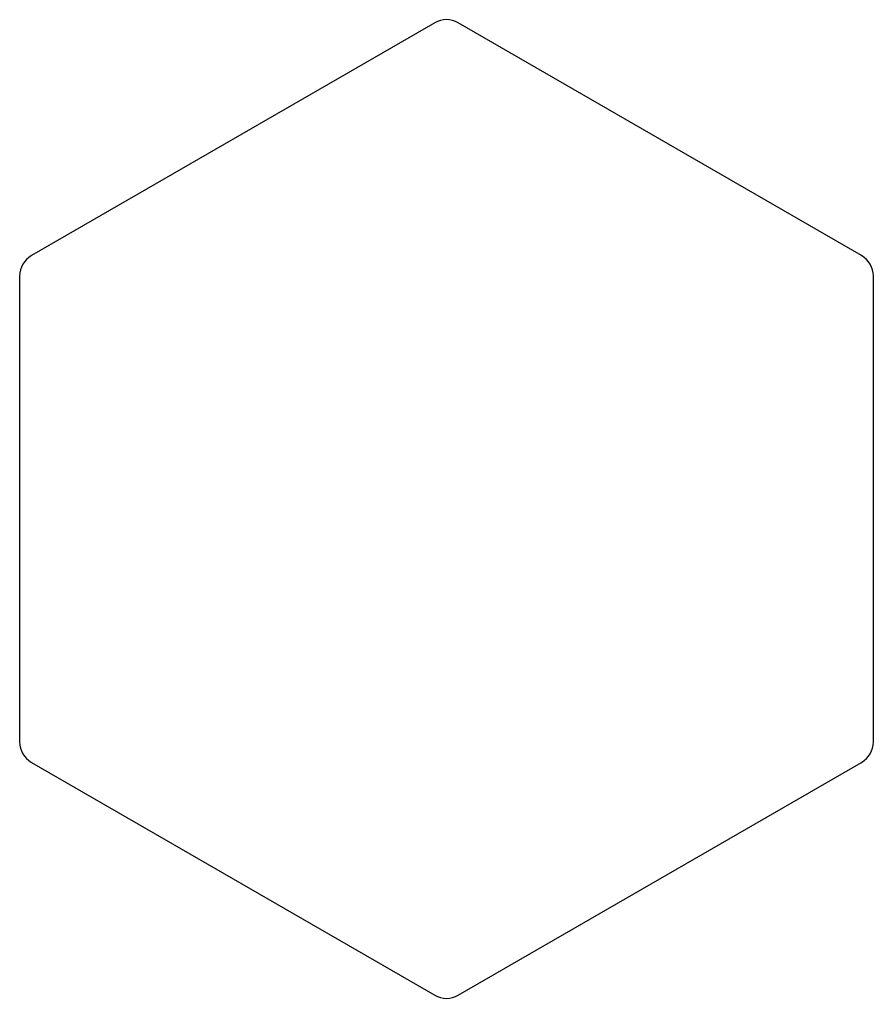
# Model space of a CAD drawing. Header units: millimetres. Extents: x 67.5 to 139.8, y 6.6 to 89.4.
import ezdxf

# ---------------------------------------------------------------- set-up
doc = ezdxf.new("R2010")
doc.units = ezdxf.units.MM
doc.layers.get('0').update_dxf_attribs({"linetype": 'CONTINUOUS'})

msp = doc.modelspace()

# ---------------------------------------------------------------- linework, layer by layer
msp.add_lwpolyline([(67.5, 67.711), (67.5, 28.289, 0.267949), (68.5, 26.557), (102.641, 6.845, 0.267949), (104.641, 6.845), (138.782, 26.557, 0.267949), (139.782, 28.289), (139.782, 67.711, 0.267949), (138.782, 69.443), (104.641, 89.155, 0.267949), (102.641, 89.155), (68.5, 69.443, 0.267949)], format="xyb", close=True)

doc.saveas('drawing.dxf')
